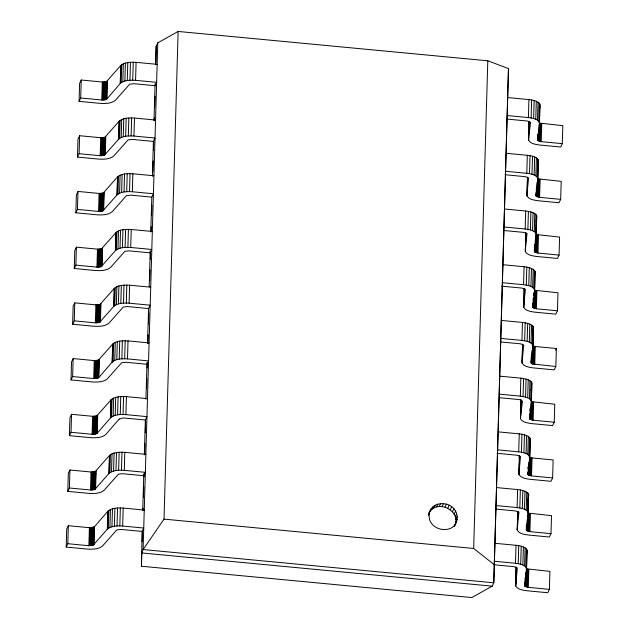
<?xml version="1.0" encoding="UTF-8"?>
<svg xmlns="http://www.w3.org/2000/svg" width="629" height="629" viewBox="0 0 629 629"><rect width="100%" height="100%" fill="white"/><g stroke="black" fill="none" stroke-linecap="round" stroke-linejoin="round"><path stroke-width="0.94" d="M155.63 64.787L156.165 46.224L157.785 42.843L178.133 31.45L487.805 60.801L508.491 68.585L493.789 582.776L492.169 586.157L471.829 597.55L141.431 566.234L142.123 531.426L143.734 528.046L122.655 526.048C117.505 525.805 111.482 525.679 107.347 529.186L93.131 545.233L88.886 545.713L67.798 543.708L66.179 547.088L87.266 549.086C92.408 549.329 98.439 549.455 102.574 545.948L116.782 529.909L121.035 529.429L142.123 531.426M155.85 62.884L156.165 46.224M508.491 68.585L493.789 582.776L143.113 549.542L141.494 552.922L492.169 586.157M66.179 547.088L66.705 529.099L68.317 525.726L90.348 527.77L94.492 526.677L93.988 544.667M67.798 491.375L69.41 487.994L90.497 489.991L94.751 489.511L108.959 473.472C113.118 469.949 119.117 470.099 124.267 470.335L145.354 472.332L143.734 475.713L122.647 473.708L118.401 474.187L104.186 490.235C100.027 493.757 94.028 493.608 88.878 493.372L67.798 491.375L68.317 473.385L69.937 470.012L91.016 472.009L95.27 471.53L109.477 455.482C113.621 451.976 119.644 452.102 124.786 452.345L145.873 454.342M119.164 419.04L105.798 434.521C101.639 438.036 95.639 437.894 90.49 437.658L69.41 435.661L69.929 417.672L71.549 414.299L92.628 416.296L96.882 415.816L111.097 399.769C115.233 396.262 121.255 396.388 126.405 396.632L147.485 398.629M99.335 359.529L98.824 377.518L112.19 362.045C116.326 358.538 122.348 358.656 127.498 358.9L148.578 360.904L146.958 364.277L125.879 362.28L121.625 362.76L107.41 378.807C103.25 382.322 97.251 382.18 92.101 381.945L71.022 379.947L71.541 361.958L73.161 358.577L94.24 360.582L98.494 360.095L112.709 344.055C116.868 340.533 122.867 340.682 128.017 340.918L149.097 342.915M72.634 324.234L74.253 320.853L95.333 322.85L99.586 322.37L113.802 306.323C117.961 302.808 123.96 302.95 129.11 303.186L150.189 305.183L148.57 308.564L127.49 306.567L123.237 307.046L109.029 323.094C104.87 326.608 98.863 326.467 93.713 326.231L72.634 324.234L73.153 306.244L74.772 302.863L95.86 304.861L100.105 304.381L114.321 288.341C118.456 284.835 124.479 284.953 129.629 285.204L150.708 287.201M74.246 268.512L75.865 265.139L96.952 267.136L101.198 266.657L115.414 250.609C119.549 247.103 125.572 247.228 130.722 247.472L151.801 249.469L150.182 252.85L129.102 250.853L124.849 251.333L110.641 267.372C106.498 270.879 100.475 270.761 95.333 270.517L74.246 268.512L74.772 250.531L76.384 247.15L97.471 249.147L101.725 248.667L115.933 232.628C120.092 229.105 126.091 229.247 131.241 229.491L152.328 231.488M75.857 212.799L77.477 209.426L98.564 211.423L102.81 210.943L117.025 194.896C121.185 191.381 127.184 191.523 132.334 191.759L153.421 193.756L151.801 197.136L130.714 195.139L126.468 195.619L112.253 211.659C108.094 215.181 102.095 215.039 96.945 214.796L75.857 212.799L76.384 194.817L78.004 191.436L99.083 193.433L103.337 192.954L117.544 176.906C121.704 173.392 127.711 173.533 132.853 173.769L153.94 175.766M77.477 157.085L79.097 153.704L100.176 155.709L104.43 155.229L118.637 139.182C122.781 135.675 128.803 135.801 133.946 136.045L155.033 138.042L153.413 141.423L132.334 139.426L128.08 139.905L113.865 155.945C109.729 159.452 103.706 159.326 98.556 159.082L77.477 157.085L77.996 139.103L79.616 135.722L100.695 137.72L104.949 137.24L119.164 121.193C123.3 117.686 129.322 117.812 134.472 118.055L155.552 120.053M107.402 80.96L106.891 98.942L120.249 83.468C124.408 79.946 130.415 80.095 135.565 80.331L156.645 82.328L155.025 85.709L133.946 83.704L129.692 84.184L115.477 100.231C111.317 103.754 105.318 103.604 100.168 103.368L79.089 101.371L79.608 83.382L81.227 80.009L102.307 82.006L106.56 81.526L120.776 65.479C124.935 61.964 130.934 62.106 136.084 62.342L157.164 64.339M67.798 543.708L68.317 525.726M69.41 487.994L69.937 470.012M69.41 435.661L71.03 432.28L71.549 414.299M71.022 379.947L72.642 376.567L73.161 358.577M74.253 320.853L74.772 302.863M75.865 265.139L76.384 247.15M77.477 209.426L78.004 191.436M79.097 153.704L79.616 135.722M79.089 101.371L80.709 97.99L81.227 80.009M88.886 545.713L89.404 527.723M90.497 489.991L91.016 472.009M144.34 454.822L145.346 419.991L146.966 416.618L125.879 414.621C120.752 414.393 114.73 414.212 110.61 417.758L97.212 433.232L94.877 434.207L92.109 434.277L92.628 416.296M98.816 377.518L96.489 378.493L93.721 378.564L94.24 360.582M95.333 322.85L95.86 304.861M96.952 267.136L97.471 249.147M98.564 211.423L99.083 193.433M100.176 155.709L100.695 137.72M106.883 98.942L104.556 99.917L101.788 99.987L102.307 82.006M89.821 545.76L90.348 527.77M91.441 490.046L91.96 472.057M93.053 434.332L93.572 416.343M94.665 378.619L95.183 360.629M96.276 322.897L96.795 304.916M97.888 267.183L98.415 249.202M99.5 211.47L100.027 193.488M101.12 155.756L101.639 137.767M102.731 100.042L103.25 82.053M90.757 545.736L91.276 527.747M92.369 490.022L92.895 472.033M93.988 434.309L94.507 416.319M95.6 378.587L96.119 360.606M97.212 322.874L97.731 304.892M98.824 267.16L99.343 249.17M100.436 211.446L100.962 193.457M102.055 155.733L102.574 137.743M103.667 100.019L104.186 82.029M91.645 545.634L92.172 527.645M93.257 489.92L93.784 471.931M94.877 434.207L95.396 416.217M96.489 378.493L97.008 360.503M98.1 322.771L98.619 304.79M99.712 267.058L100.231 249.076M101.324 211.344L101.851 193.362M102.944 155.63L103.463 137.641M104.556 99.917L105.074 81.927M92.447 545.461L92.974 527.479M94.067 489.747L94.586 471.766M95.679 434.034L96.198 416.044M97.291 378.32L97.809 360.331M98.902 322.606L99.421 304.617M100.514 266.893L101.041 248.903M102.134 211.171L102.653 193.189M103.746 155.457L104.265 137.476M105.358 99.744L105.876 81.762M93.131 545.233L93.658 527.244M94.751 489.511L95.27 471.53M96.363 433.798L96.882 415.816M97.975 378.084L98.494 360.095M99.586 322.37L100.105 304.381M101.198 266.657L101.725 248.667M102.81 210.943L103.337 192.954M104.43 155.229L104.949 137.24M106.042 99.508L106.56 81.526M93.666 544.942L94.185 526.953M95.278 489.228L95.797 471.239M96.89 433.515L97.416 415.525M98.509 377.801L99.028 359.812M100.121 322.087L100.64 304.098M101.733 266.366L102.252 248.384M103.345 210.652L103.864 192.671M104.957 154.938L105.483 136.949M106.568 99.225L107.095 81.235M95.6 488.945L96.111 470.964M97.212 433.232L97.723 415.25M100.436 321.804L100.947 303.815M102.055 266.091L102.558 248.101M103.667 210.377L104.17 192.388M105.279 154.663L105.79 136.674M107.347 529.186L107.866 511.196C112.025 507.682 118.024 507.823 123.174 508.059L144.261 510.056M109.477 455.482L108.998 473.472L109.517 455.49M111.097 399.769L110.61 417.758L111.129 399.769M112.19 362.045L112.709 344.055L112.221 362.045M114.321 288.341L113.833 306.331L114.36 288.341M115.414 250.609L115.933 232.628L115.445 250.617M118.637 139.182L119.164 121.193M107.386 529.186L107.905 511.204L94.507 526.677M118.677 139.182L119.195 121.2M108.306 528.344L108.825 510.363M109.918 472.631L110.437 454.649M111.53 416.917L112.048 398.935M113.141 361.203L113.668 343.214M114.761 305.49L115.28 287.5M116.373 249.776L116.892 231.787M117.985 194.062L118.504 176.073M119.596 138.341L120.115 120.359M121.208 82.627L121.735 64.645M109.902 527.487L110.421 509.498M111.514 471.774L112.033 453.784M113.126 416.06L113.645 398.071M114.737 360.346L115.264 342.357M116.357 304.625L116.876 286.643M117.969 248.911L118.488 230.929M119.581 193.197L120.1 175.216M121.193 137.484L121.712 119.494M122.804 81.77L123.331 63.781M111.946 526.788L112.473 508.798M113.566 471.074L114.085 453.084M115.178 415.352L115.697 397.371M116.79 359.639L117.308 341.657M118.401 303.925L118.92 285.943M120.013 248.211L120.54 230.222M121.625 192.498L122.152 174.508M123.245 136.784L123.764 118.795M124.857 81.07L125.375 63.081M114.36 526.276L114.879 508.287M115.972 470.555L116.491 452.573M117.584 414.841L118.103 396.86M119.195 359.128L119.722 341.138M120.815 303.414L121.334 285.424M122.427 247.7L122.946 229.711M124.039 191.987L124.558 173.997M125.651 136.273L126.17 118.283M127.262 80.551L127.789 62.57M117.025 525.97L117.544 507.988M118.637 470.256L119.156 452.267M120.249 414.542L120.776 396.553M121.869 358.829L122.388 340.839M123.481 303.115L123.999 285.126M125.092 247.401L125.611 229.412M126.704 191.68L127.223 173.698M128.316 135.966L128.843 117.985M129.936 80.253L130.455 62.263M119.832 525.899L120.351 507.91M121.444 470.178L121.963 452.196M123.056 414.464L123.583 396.482M124.668 358.75L125.195 340.761M126.287 303.036L126.806 285.047M127.899 247.323L128.418 229.333M129.511 191.609L130.03 173.62M131.123 135.895L131.642 117.906M132.735 80.174L133.262 62.192M122.655 526.048L123.174 508.059M124.267 470.335L124.786 452.345M125.879 414.621L126.405 396.632M127.498 358.9L128.017 340.918M129.11 303.186L129.629 285.204M130.722 247.472L131.241 229.491M132.334 191.759L132.853 173.769M133.946 136.045L134.472 118.055M135.565 80.331L136.084 62.342M142.72 510.536L143.789 473.818M145.952 399.108L147.013 362.383M147.563 343.387L148.57 308.564M149.207 286.706L150.237 250.955M150.787 231.959L151.801 197.136M152.407 176.246L153.413 141.423M154.019 120.532L155.08 83.814M141.431 566.234L141.832 552.498M142.146 541.703L142.461 530.915M143.05 510.308L143.113 508.342M143.42 497.547L143.734 486.76M144.017 476.947L144.08 474.981M144.67 454.374L144.984 443.587M145.299 432.791L145.613 421.996M146.581 388.636L146.864 378.823M147.17 368.028L147.288 364.105M147.886 343.497L148.137 334.667M148.452 323.872L148.766 313.077M149.702 280.699L150.017 269.904M150.331 259.117L150.528 252.245M151.125 231.637L151.267 226.731M151.605 214.961L151.888 205.148M152.855 171.788L153.169 160.993M153.484 150.197L153.735 141.368M154.333 120.76L154.419 117.82M154.734 107.024L155.041 96.229M157.785 42.843L143.113 549.542L164.012 519.122L178.133 31.45M429.285 513.932C426.627 532.087 457.991 536.262 457.181 516.574C455.844 500.519 430.661 498.632 428.577 515.403M454.162 526.504C463.243 510.897 435.142 497.413 428.561 514.239L431.235 508.892M494.135 564.583L473.684 548.472L487.805 60.801M525.852 586.786L526.371 568.797L549.911 571.368L549.392 589.357L528.313 587.36L524.869 586.149L526.599 568.923C525.577 564.315 519.318 563.985 515.489 563.277L516.016 545.296L494.929 543.291M527.99 513.083L551.523 515.654L551.004 533.644L529.925 531.639L526.481 530.436L528.211 513.209C527.188 508.594 520.93 508.263 517.109 507.564L517.628 489.574L496.548 487.577M529.02 457.071L532.055 457.943L553.143 459.941L552.616 477.922L531.536 475.925L528.093 474.722L529.822 457.487C528.8 452.88 522.55 452.55 518.721 451.85L519.24 433.861L498.16 431.864M530.695 419.645L531.214 401.656L554.754 404.227L554.228 422.208L533.148 420.211L529.704 419L531.434 401.774C530.412 397.166 524.161 396.836 520.332 396.136L520.851 378.147L499.772 376.15M531.065 362.618L532.944 345.124C530.711 341.468 525.789 341.028 521.944 340.423L522.463 322.433L501.384 320.436M533.919 308.21L534.438 290.228L557.978 292.792L557.459 310.781L536.372 308.784L532.936 307.573L534.666 290.346C533.644 285.739 527.385 285.409 523.556 284.709L524.083 266.72L502.996 264.723M535.531 252.496L536.057 234.515L559.59 237.078L559.071 255.067L537.992 253.07L534.548 251.859L536.167 233.689C533.942 230.033 529.02 229.601 525.176 228.987L525.695 211.006L504.607 209.009M537.142 196.783L537.669 178.793L561.202 181.364L560.683 199.354L539.603 197.357L536.16 196.146L537.889 178.919C536.867 174.312 530.617 173.981 526.788 173.274L527.306 155.292L506.227 153.287M539.281 123.08L562.821 125.651L562.295 143.64L541.215 141.635L537.771 140.432L539.501 123.205C538.479 118.59 532.228 118.26 528.399 117.56L528.918 99.571L507.839 97.574M551.004 533.644L549.384 537.017L528.305 535.02C524.46 534.414 519.538 533.974 517.305 530.318L517.722 511.393L517.47 524.641M552.616 477.922L550.996 481.303L529.917 479.306C526.072 478.693 521.15 478.26 518.925 474.604L519.334 455.679L519.357 459.453M554.228 422.208L552.616 425.589L531.529 423.592C527.684 422.979 522.762 422.546 520.537 418.89L520.946 399.965L520.615 416.052M522.502 350.864L522.565 344.252L522.149 363.177C524.374 366.833 529.296 367.265 533.14 367.879L554.228 369.876L555.847 366.495L556.366 348.505L535.287 346.508L532.252 345.636M523.76 307.455L524.177 288.53L523.76 307.455C525.986 311.119 530.907 311.552 534.76 312.165L555.839 314.162L557.459 310.781M525.647 242.275L525.789 232.816L525.372 251.742C527.605 255.398 532.527 255.838 536.372 256.443L557.451 258.448L559.071 255.067M560.683 199.354L559.063 202.727L537.984 200.73C534.139 200.124 529.217 199.684 526.992 196.028L527.44 177.111M562.295 143.64L560.683 147.013L539.596 145.016C535.751 144.411 530.829 143.97 528.604 140.314L529.013 121.389L528.792 133.686M549.392 589.357L547.773 592.73L526.693 590.733C522.841 590.128 517.919 589.688 515.694 586.031L516.102 571.832M517.305 530.318L517.36 528.423M518.925 474.604L519.247 463.243M522.149 363.177L522.392 354.654M525.372 251.742L525.537 246.065M526.992 196.028L527.424 180.885M528.604 140.314L528.682 137.476M518.21 563.655L518.728 545.665L516.016 545.296M519.821 507.941L520.348 489.952L517.628 489.574M521.433 452.22L521.96 434.238L519.24 433.861M523.053 396.506L523.572 378.524L520.851 378.147M524.665 340.792L525.184 322.811L522.463 322.433M526.276 285.079L526.795 267.089L524.083 266.72M527.888 229.365L528.407 211.375L525.695 211.006M529.5 173.651L530.027 155.662L527.306 155.292M531.12 117.938L531.639 99.948L528.918 99.571M520.702 564.229L521.221 546.247L518.728 545.665M522.314 508.515L522.841 490.534L520.348 489.952M523.926 452.801L524.452 434.812L521.96 434.238M525.545 397.088L526.064 379.098L523.572 378.524M527.157 341.374L527.676 323.385L525.184 322.811M528.769 285.66L529.288 267.671L526.795 267.089M530.381 229.939L530.9 211.957L528.407 211.375M531.992 174.225L532.519 156.244L530.027 155.662M533.612 118.511L534.131 100.53L531.639 99.948M522.864 564.991L523.383 547.002L521.221 546.247M524.476 509.278L524.995 491.288L522.841 490.534M526.088 453.556L526.607 435.575L524.452 434.812M527.7 397.843L528.218 379.861L526.064 379.098M529.311 342.129L529.838 324.147L527.676 323.385M530.931 286.415L531.45 268.426L529.288 267.671M532.543 230.701L533.062 212.712L530.9 211.957M534.155 174.988L534.674 156.998L532.519 156.244M535.766 119.274L536.285 101.285L534.131 100.53M524.594 565.896L525.113 547.906L523.383 547.002M526.206 510.182L526.725 492.192L524.995 491.288M527.817 454.468L528.336 436.479L526.607 435.575M529.429 398.747L529.956 380.765L528.218 379.861M531.049 343.033L531.568 325.051L529.838 324.147M532.661 287.319L533.18 269.338L531.45 268.426M534.273 231.606L534.792 213.616L533.062 212.712M535.884 175.892L536.403 157.903L534.674 156.998M537.496 120.178L538.023 102.189L536.285 101.285M524.641 585.788L524.688 582.635M526.261 530.074L526.355 525.026M527.873 474.36L527.888 472.151M528.038 468.684L528.093 466.789M529.484 418.647L529.618 413.913M555.847 366.495L532.307 363.932L531.096 362.933L531.316 355.354M532.708 307.219L532.787 303.115M534.328 251.498L534.477 244.563M535.939 195.784L535.987 192.631M537.551 140.07L537.677 134.079M524.869 586.149L525.113 577.626M526.481 530.436L526.646 524.751M528.093 474.722L528.313 467.143M529.704 419L529.846 414.267M529.925 411.429L530.011 408.591M531.316 363.287L531.536 355.715M532.936 307.573L533.211 298.107M534.548 251.859L534.736 245.231M536.16 196.146L536.435 186.679M537.771 140.432L537.937 134.748M525.278 586.487L525.687 572.288M525.82 566.91L526.339 548.92L525.113 547.906M526.89 530.774L527.22 519.412M527.432 511.188L527.951 493.207L526.725 492.192M528.502 475.052L528.887 461.804M529.044 455.475L529.563 437.493L528.336 436.479M530.113 419.339L530.42 408.929M530.656 399.761L531.183 381.779L529.956 380.765M531.733 363.625L532.11 350.377M532.276 344.047L532.794 326.058L531.568 325.051M533.345 307.911L533.644 297.501M533.699 295.606L533.777 292.768M533.887 288.334L534.406 270.344L533.18 269.338M534.957 252.198L535.31 239.893M535.499 232.62L536.018 214.631L534.792 213.616M536.568 196.484L536.977 182.284M537.111 176.906L537.63 158.917L536.403 157.903M538.18 140.77L538.51 129.409M538.723 121.185L539.25 103.203L538.023 102.189M527.464 531.073L527.959 514.035M529.083 475.359L529.602 457.369M532.307 363.932L532.826 345.942M538.762 141.069L539.25 124.031M526.489 567.979L527.008 549.998L526.339 548.92M528.101 512.265L528.619 494.284L527.951 493.207M529.712 456.552L530.239 438.562L529.563 437.493M531.332 400.838L531.851 382.849L531.183 381.779M532.944 345.124L533.463 327.135L532.794 326.058M534.556 289.411L535.075 271.421L534.406 270.344M536.167 233.689L536.686 215.708L536.018 214.631M537.779 177.976L538.298 159.994L537.63 158.917M539.391 122.262L539.918 104.28L539.25 103.203M526.599 568.923L527.008 549.998M528.211 513.209L528.619 494.284M529.822 457.487L530.239 438.562M531.434 401.774L531.851 382.849M533.046 346.06L533.463 327.135M534.666 290.346L535.075 271.421M536.278 234.633L536.686 215.708M537.889 178.919L538.298 159.994M539.501 123.205L539.918 104.28M526.575 587.038L527.094 569.056M528.187 531.324L528.706 513.335M529.799 475.61L530.318 457.621M531.411 419.897L531.93 401.907M533.022 364.183L533.549 346.194M534.642 308.469L535.161 290.48M536.254 252.748L536.773 234.766M537.866 197.034L538.385 179.053M539.478 141.321L539.996 123.331M527.401 587.234L527.928 569.245M529.013 531.521L529.539 513.531M530.632 475.799L531.151 457.818M532.244 420.086L532.763 402.104M533.856 364.372L534.375 346.39M535.468 308.658L535.987 290.669M537.08 252.944L537.606 234.955M538.699 197.231L539.218 179.241M540.311 141.517L540.83 123.528M528.313 587.36L528.832 569.371M529.925 531.639L530.444 513.657M531.536 475.925L532.055 457.943M533.148 420.211L533.667 402.23M534.76 364.498L535.287 346.508M536.372 308.784L536.899 290.795M537.992 253.07L538.51 235.081M539.603 197.357L540.122 179.367M541.215 141.635L541.734 123.654M525.828 232.824L525.301 250.806L527 233.579L523.556 232.368L503.428 230.458M522.597 344.252L522.078 362.241L523.768 345.007L520.325 343.796L500.204 341.893M520.466 417.955L520.985 399.965M517.235 529.382L517.761 511.393M530.483 122.82L528.533 139.379M526.913 195.092L528.612 177.865L525.168 176.655L505.04 174.744M539.32 111.058L539.902 106.191M538.062 163.855L538.408 160.93M523.69 306.527L525.38 289.293L521.944 288.082L501.816 286.179M536.215 221.518L536.757 216.643M534.949 274.307L535.185 272.357M520.427 417.947L522.416 401.396M533.101 331.97L533.573 328.071M531.135 390.609L531.371 388.659M517.203 529.382L518.933 512.155L515.489 510.945L495.361 509.034M529.877 443.398L530.341 439.506M528.03 501.061L528.69 495.212M526.764 553.858L527.118 550.933M431.612 509.781L433.019 506.832M433.845 508.146L435.252 505.197M436.424 507.005L437.831 504.065M439.239 506.424L440.646 503.475M442.163 506.408L443.571 503.467M445.073 506.974L446.48 504.033M447.832 508.09L449.248 505.142M450.333 509.71L451.748 506.762M452.463 511.754L453.871 508.806M454.122 514.145L455.53 511.196M455.239 516.771L456.654 513.822M455.773 519.523L457.181 516.574M455.695 522.274L457.102 519.326M454.445 525.828L455.152 524.358M455.003 524.9L456.418 521.96M555.556 350.196L556.366 348.505M119.172 419.04L123.323 417.947L145.346 419.991M507.32 115.563L528.399 117.56M506.659 119.03L527.684 121.067L529.815 121.814L530.467 122.82M80.709 97.99L101.788 99.987M505.7 171.277L526.788 173.274M504.088 226.99L525.176 228.987M502.477 282.704L523.556 284.709M500.865 338.426L521.944 340.423M499.253 394.139L520.332 396.136M499.552 397.693L519.617 399.635L521.748 400.382L522.4 401.388M72.642 376.567L93.721 378.564M497.633 449.853L518.721 451.85M496.981 453.32L517.101 455.231L520.545 456.434L518.854 473.668M71.03 432.28L92.109 434.277M496.022 505.567L517.109 507.564M164.012 519.122L473.684 548.472M494.41 561.28L515.489 563.277M493.749 564.748L513.877 566.658L517.313 567.869L515.694 586.031M117.544 176.906L117.065 194.904L117.584 176.914M120.776 65.479L120.288 83.468L120.807 65.487M516.11 567.106L515.623 585.096L516.11 567.106"/></g></svg>
